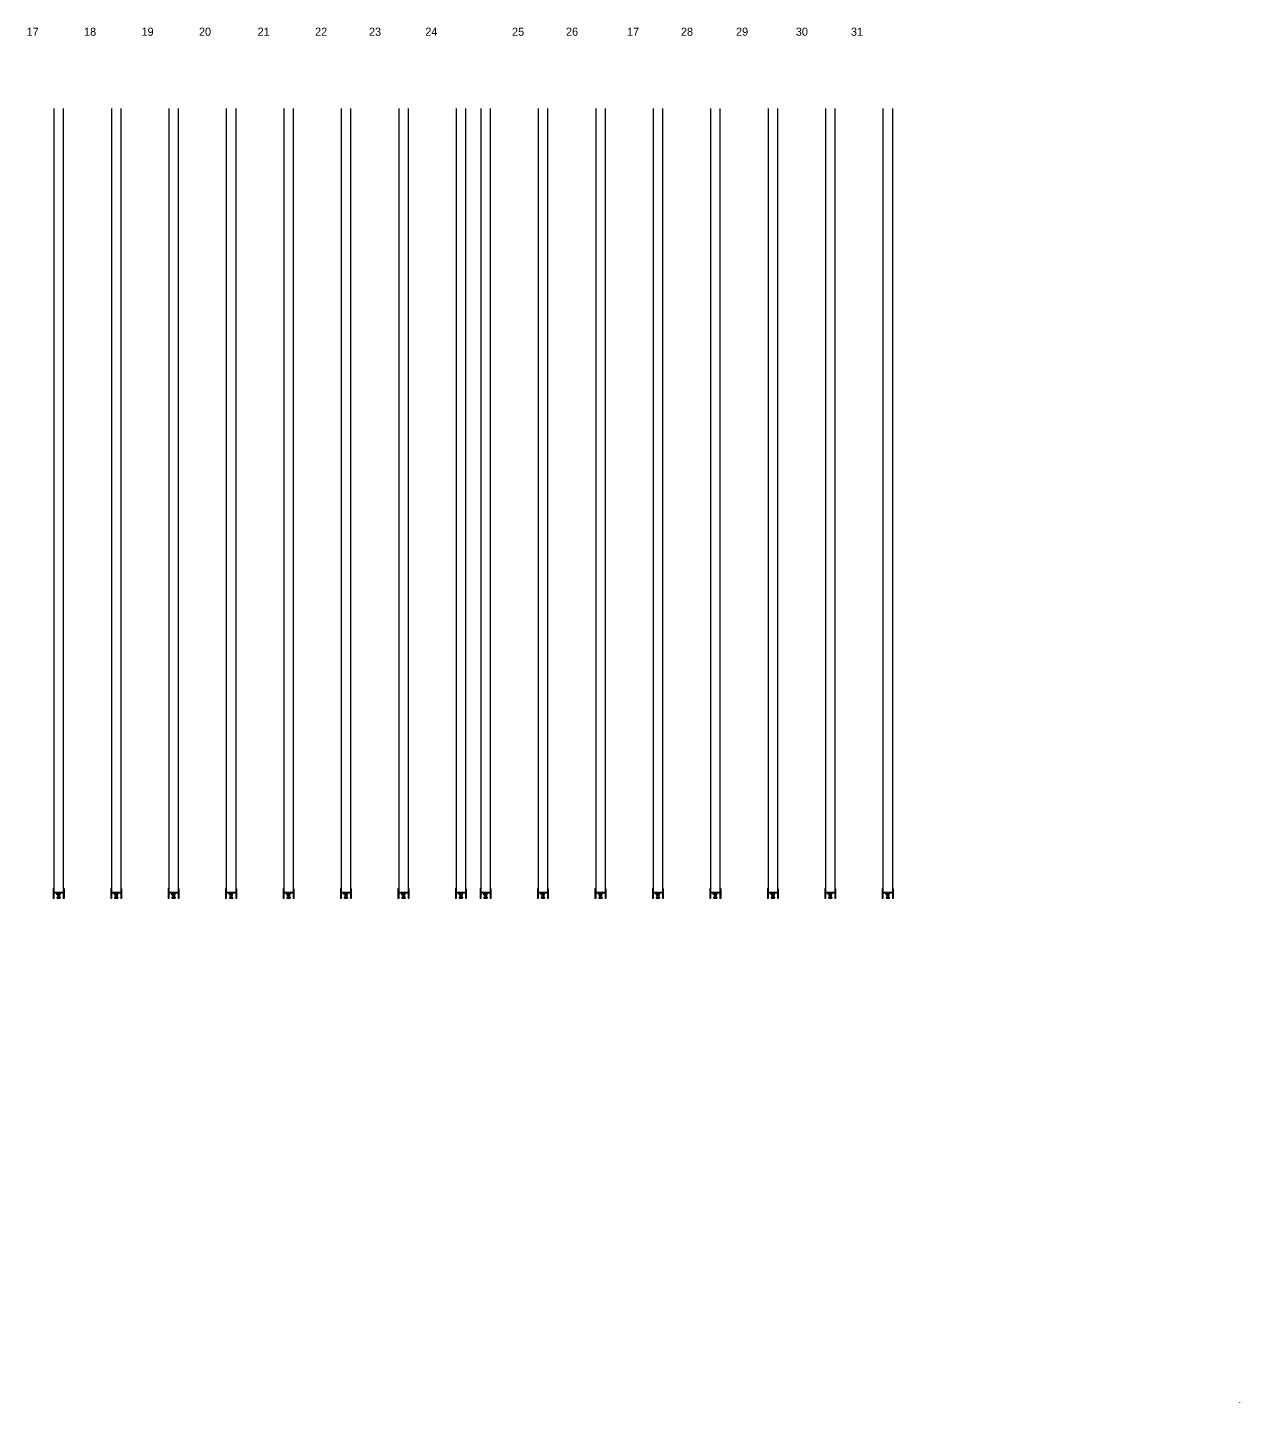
# Model space of a CAD drawing. Extents: x -2032 to 18966, y -1849 to 10338.
# Drawn here: x 8630 to 18966, y -1849 to 9875 of the extents above; entities that cross this region are included whole.
import ezdxf

# ---------------------------------------------------------------- set-up
doc = ezdxf.new("R2010")
doc.units = 0
doc.linetypes.add('ACAD_ISO02W100', pattern=[15, 12, -3])
doc.linetypes.add('LTYPE_6', pattern=[10500, 7000, -1750, 0, -1750])
doc.layers.get('0').update_dxf_attribs({"linetype": 'CONTINUOUS'})
doc.layers.add('KYPSELI_PACK_ROBOT', color=7, linetype='ACAD_ISO02W100')

msp = doc.modelspace()

# ---------------------------------------------------------------- linework, layer by layer
msp.add_line((18966, -1847), (18966, -1849))
at = {"layer": 'KYPSELI_PACK_ROBOT', "color": 7, "linetype": 'CONTINUOUS'}
for p, q in [((8855, 9185), (8855, 2450)), ((8935, 9185), (8935, 2450)), ((9345, 9185), (9345, 2450)), ((9425, 9185), (9425, 2450)), ((9835, 9185), (9835, 2450)), ((9915, 9185), (9915, 2450)), ((10325, 9185), (10325, 2450)), ((10405, 9185), (10405, 2450)), ((10815, 9185), (10815, 2450)), ((10895, 9185), (10895, 2450)), ((11305, 9185), (11305, 2450)), ((11385, 9185), (11385, 2450)), ((11795, 9185), (11795, 2450)), ((11875, 9185), (11875, 2450)), ((12285, 9185), (12285, 2450)), ((12365, 9185), (12365, 2450)), ((12495, 9185), (12495, 2450)), ((12575, 9185), (12575, 2450)), ((12985, 9185), (12985, 2450)), ((13065, 9185), (13065, 2450)), ((13475, 9185), (13475, 2450)), ((13555, 9185), (13555, 2450)), ((13965, 9185), (13965, 2450)), ((14045, 9185), (14045, 2450)), ((14455, 9185), (14455, 2450)), ((14535, 9185), (14535, 2450)), ((14945, 9185), (14945, 2450)), ((15025, 9185), (15025, 2450)), ((15435, 9185), (15435, 2450)), ((15515, 9185), (15515, 2450)), ((15925, 9185), (15925, 2450)), ((16005, 9185), (16005, 2450)), ((8849, 2530), (8855, 2535)), ((8849, 2530), (8849, 2450)), ((8855, 2530), (8849, 2530)), ((8935, 2501), (8855, 2501)), ((8935, 2493), (8855, 2493)), ((8935, 2535), (8941, 2530)), ((8941, 2530), (8935, 2530)), ((8941, 2530), (8941, 2450)), ((9339, 2530), (9345, 2535)), ((9339, 2530), (9339, 2450)), ((9345, 2530), (9339, 2530)), ((9425, 2501), (9345, 2501)), ((9425, 2493), (9345, 2493)), ((9425, 2535), (9431, 2530)), ((9431, 2530), (9425, 2530)), ((9431, 2530), (9431, 2450)), ((9829, 2530), (9835, 2535)), ((9829, 2530), (9829, 2450)), ((9835, 2530), (9829, 2530)), ((9915, 2501), (9835, 2501)), ((9915, 2493), (9835, 2493)), ((9915, 2535), (9921, 2530)), ((9921, 2530), (9915, 2530)), ((9921, 2530), (9921, 2450)), ((10319, 2530), (10325, 2535)), ((10319, 2530), (10319, 2450)), ((10325, 2530), (10319, 2530)), ((10405, 2501), (10325, 2501)), ((10405, 2493), (10325, 2493)), ((10405, 2535), (10411, 2530)), ((10411, 2530), (10405, 2530)), ((10411, 2530), (10411, 2450)), ((10809, 2530), (10815, 2535)), ((10809, 2530), (10809, 2450)), ((10815, 2530), (10809, 2530)), ((10895, 2501), (10815, 2501)), ((10895, 2493), (10815, 2493)), ((10895, 2535), (10901, 2530)), ((10901, 2530), (10895, 2530)), ((10901, 2530), (10901, 2450)), ((11299, 2530), (11305, 2535)), ((11299, 2530), (11299, 2450)), ((11305, 2530), (11299, 2530)), ((11385, 2501), (11305, 2501)), ((11385, 2493), (11305, 2493)), ((11385, 2535), (11391, 2530)), ((11391, 2530), (11385, 2530)), ((11391, 2530), (11391, 2450)), ((11789, 2530), (11795, 2535)), ((11789, 2530), (11789, 2450)), ((11795, 2530), (11789, 2530)), ((11875, 2501), (11795, 2501)), ((11875, 2493), (11795, 2493)), ((11875, 2535), (11881, 2530)), ((11881, 2530), (11875, 2530)), ((11881, 2530), (11881, 2450)), ((12279, 2530), (12285, 2535)), ((12279, 2530), (12279, 2450)), ((12285, 2530), (12279, 2530)), ((12365, 2501), (12285, 2501)), ((12365, 2493), (12285, 2493)), ((12365, 2535), (12371, 2530)), ((12371, 2530), (12365, 2530)), ((12371, 2530), (12371, 2450)), ((12489, 2530), (12495, 2535)), ((12489, 2530), (12489, 2450)), ((12495, 2530), (12489, 2530)), ((12575, 2501), (12495, 2501)), ((12575, 2493), (12495, 2493)), ((12575, 2535), (12581, 2530)), ((12581, 2530), (12575, 2530)), ((12581, 2530), (12581, 2450)), ((12979, 2530), (12985, 2535)), ((12979, 2530), (12979, 2450)), ((12985, 2530), (12979, 2530)), ((13065, 2501), (12985, 2501)), ((13065, 2493), (12985, 2493)), ((13065, 2535), (13071, 2530)), ((13071, 2530), (13065, 2530)), ((13071, 2530), (13071, 2450)), ((13469, 2530), (13475, 2535)), ((13469, 2530), (13469, 2450)), ((13475, 2530), (13469, 2530)), ((13555, 2501), (13475, 2501)), ((13555, 2493), (13475, 2493)), ((13555, 2535), (13561, 2530)), ((13561, 2530), (13555, 2530)), ((13561, 2530), (13561, 2450)), ((13959, 2530), (13965, 2535)), ((13959, 2530), (13959, 2450)), ((13965, 2530), (13959, 2530)), ((14045, 2501), (13965, 2501)), ((14045, 2493), (13965, 2493)), ((14045, 2535), (14051, 2530)), ((14051, 2530), (14045, 2530)), ((14051, 2530), (14051, 2450)), ((14449, 2530), (14455, 2535)), ((14449, 2530), (14449, 2450)), ((14455, 2530), (14449, 2530)), ((14535, 2501), (14455, 2501)), ((14535, 2493), (14455, 2493)), ((14535, 2535), (14541, 2530)), ((14541, 2530), (14535, 2530)), ((14541, 2530), (14541, 2450)), ((14939, 2530), (14945, 2535)), ((14939, 2530), (14939, 2450)), ((14945, 2530), (14939, 2530)), ((15025, 2501), (14945, 2501)), ((15025, 2493), (14945, 2493)), ((15025, 2535), (15031, 2530)), ((15031, 2530), (15025, 2530)), ((15031, 2530), (15031, 2450)), ((15429, 2530), (15435, 2535)), ((15429, 2530), (15429, 2450)), ((15435, 2530), (15429, 2530)), ((15515, 2501), (15435, 2501)), ((15515, 2493), (15435, 2493)), ((15515, 2535), (15521, 2530)), ((15521, 2530), (15515, 2530)), ((15521, 2530), (15521, 2450)), ((15919, 2530), (15925, 2535)), ((15919, 2530), (15919, 2450)), ((15925, 2530), (15919, 2530)), ((16005, 2501), (15925, 2501)), ((16005, 2493), (15925, 2493)), ((16005, 2535), (16011, 2530)), ((16011, 2530), (16005, 2530)), ((16011, 2530), (16011, 2450)), ((8855, 2450), (8849, 2450)), ((8941, 2450), (8935, 2450)), ((9345, 2450), (9339, 2450)), ((9431, 2450), (9425, 2450)), ((9835, 2450), (9829, 2450)), ((9921, 2450), (9915, 2450)), ((10325, 2450), (10319, 2450)), ((10411, 2450), (10405, 2450)), ((10815, 2450), (10809, 2450)), ((10901, 2450), (10895, 2450)), ((11305, 2450), (11299, 2450)), ((11391, 2450), (11385, 2450)), ((11795, 2450), (11789, 2450)), ((11881, 2450), (11875, 2450)), ((12285, 2450), (12279, 2450)), ((12371, 2450), (12365, 2450)), ((12495, 2450), (12489, 2450)), ((12581, 2450), (12575, 2450)), ((12985, 2450), (12979, 2450)), ((13071, 2450), (13065, 2450)), ((13475, 2450), (13469, 2450)), ((13561, 2450), (13555, 2450)), ((13965, 2450), (13959, 2450)), ((14051, 2450), (14045, 2450)), ((14455, 2450), (14449, 2450)), ((14541, 2450), (14535, 2450)), ((14945, 2450), (14939, 2450)), ((15031, 2450), (15025, 2450)), ((15435, 2450), (15429, 2450)), ((15521, 2450), (15515, 2450)), ((15925, 2450), (15919, 2450)), ((16011, 2450), (16005, 2450))]:
    msp.add_line(p, q, dxfattribs=at)
at = {"layer": 'KYPSELI_PACK_ROBOT', "color": 9, "linetype": 'CONTINUOUS'}
for p, q in [((8881, 2481), (8881, 2491)), ((8906, 2480), (8885, 2480)), ((8887, 2480), (8887, 2460)), ((8888, 2481), (8888, 2491)), ((8902, 2481), (8902, 2491)), ((8903, 2480), (8903, 2460)), ((8909, 2481), (8909, 2491)), ((9371, 2481), (9371, 2491)), ((9396, 2480), (9375, 2480)), ((9377, 2480), (9377, 2460)), ((9378, 2481), (9378, 2491)), ((9392, 2481), (9392, 2491)), ((9393, 2480), (9393, 2460)), ((9399, 2481), (9399, 2491)), ((9861, 2481), (9861, 2491)), ((9886, 2480), (9865, 2480)), ((9867, 2480), (9867, 2460)), ((9868, 2481), (9868, 2491)), ((9882, 2481), (9882, 2491)), ((9883, 2480), (9883, 2460)), ((9889, 2481), (9889, 2491)), ((10351, 2481), (10351, 2491)), ((10376, 2480), (10355, 2480)), ((10357, 2480), (10357, 2460)), ((10358, 2481), (10358, 2491)), ((10372, 2481), (10372, 2491)), ((10373, 2480), (10373, 2460)), ((10379, 2481), (10379, 2491)), ((10841, 2481), (10841, 2491)), ((10866, 2480), (10845, 2480)), ((10847, 2480), (10847, 2460)), ((10848, 2481), (10848, 2491)), ((10862, 2481), (10862, 2491)), ((10863, 2480), (10863, 2460)), ((10869, 2481), (10869, 2491)), ((11331, 2481), (11331, 2491)), ((11356, 2480), (11335, 2480)), ((11337, 2480), (11337, 2460)), ((11338, 2481), (11338, 2491)), ((11352, 2481), (11352, 2491)), ((11353, 2480), (11353, 2460)), ((11359, 2481), (11359, 2491)), ((11821, 2481), (11821, 2491)), ((11846, 2480), (11825, 2480)), ((11827, 2480), (11827, 2460)), ((11828, 2481), (11828, 2491)), ((11842, 2481), (11842, 2491)), ((11843, 2480), (11843, 2460)), ((11849, 2481), (11849, 2491)), ((12311, 2481), (12311, 2491)), ((12336, 2480), (12315, 2480)), ((12317, 2480), (12317, 2460)), ((12318, 2481), (12318, 2491)), ((12332, 2481), (12332, 2491)), ((12333, 2480), (12333, 2460)), ((12339, 2481), (12339, 2491)), ((12521, 2481), (12521, 2491)), ((12546, 2480), (12525, 2480)), ((12527, 2480), (12527, 2460)), ((12528, 2481), (12528, 2491)), ((12542, 2481), (12542, 2491)), ((12543, 2480), (12543, 2460)), ((12549, 2481), (12549, 2491)), ((13011, 2481), (13011, 2491)), ((13036, 2480), (13015, 2480)), ((13017, 2480), (13017, 2460)), ((13018, 2481), (13018, 2491)), ((13032, 2481), (13032, 2491)), ((13033, 2480), (13033, 2460)), ((13039, 2481), (13039, 2491)), ((13501, 2481), (13501, 2491)), ((13526, 2480), (13505, 2480)), ((13507, 2480), (13507, 2460)), ((13508, 2481), (13508, 2491)), ((13522, 2481), (13522, 2491)), ((13523, 2480), (13523, 2460)), ((13529, 2481), (13529, 2491)), ((13991, 2481), (13991, 2491)), ((14016, 2480), (13995, 2480)), ((13997, 2480), (13997, 2460)), ((13998, 2481), (13998, 2491)), ((14012, 2481), (14012, 2491)), ((14013, 2480), (14013, 2460)), ((14019, 2481), (14019, 2491)), ((14481, 2481), (14481, 2491)), ((14506, 2480), (14485, 2480)), ((14487, 2480), (14487, 2460)), ((14488, 2481), (14488, 2491)), ((14502, 2481), (14502, 2491)), ((14503, 2480), (14503, 2460)), ((14509, 2481), (14509, 2491)), ((14971, 2481), (14971, 2491)), ((14996, 2480), (14975, 2480)), ((14977, 2480), (14977, 2460)), ((14978, 2481), (14978, 2491)), ((14992, 2481), (14992, 2491)), ((14993, 2480), (14993, 2460)), ((14999, 2481), (14999, 2491)), ((15461, 2481), (15461, 2491)), ((15486, 2480), (15465, 2480)), ((15467, 2480), (15467, 2460)), ((15468, 2481), (15468, 2491)), ((15482, 2481), (15482, 2491)), ((15483, 2480), (15483, 2460)), ((15489, 2481), (15489, 2491)), ((15951, 2481), (15951, 2491)), ((15976, 2480), (15955, 2480)), ((15957, 2480), (15957, 2460)), ((15958, 2481), (15958, 2491)), ((15972, 2481), (15972, 2491)), ((15973, 2480), (15973, 2460)), ((15979, 2481), (15979, 2491)), ((8881, 2460), (8895, 2460)), ((8881, 2460), (8881, 2451)), ((8888, 2460), (8888, 2451)), ((8909, 2460), (8895, 2460)), ((8902, 2460), (8902, 2451)), ((8909, 2460), (8909, 2451)), ((9371, 2460), (9385, 2460)), ((9371, 2460), (9371, 2451)), ((9378, 2460), (9378, 2451)), ((9399, 2460), (9385, 2460)), ((9392, 2460), (9392, 2451)), ((9399, 2460), (9399, 2451)), ((9861, 2460), (9875, 2460)), ((9861, 2460), (9861, 2451)), ((9868, 2460), (9868, 2451)), ((9889, 2460), (9875, 2460)), ((9882, 2460), (9882, 2451)), ((9889, 2460), (9889, 2451)), ((10351, 2460), (10365, 2460)), ((10351, 2460), (10351, 2451)), ((10358, 2460), (10358, 2451)), ((10379, 2460), (10365, 2460)), ((10372, 2460), (10372, 2451)), ((10379, 2460), (10379, 2451)), ((10841, 2460), (10855, 2460)), ((10841, 2460), (10841, 2451)), ((10848, 2460), (10848, 2451)), ((10869, 2460), (10855, 2460)), ((10862, 2460), (10862, 2451)), ((10869, 2460), (10869, 2451)), ((11331, 2460), (11345, 2460)), ((11331, 2460), (11331, 2451)), ((11338, 2460), (11338, 2451)), ((11359, 2460), (11345, 2460)), ((11352, 2460), (11352, 2451)), ((11359, 2460), (11359, 2451)), ((11821, 2460), (11835, 2460)), ((11821, 2460), (11821, 2451)), ((11828, 2460), (11828, 2451)), ((11849, 2460), (11835, 2460)), ((11842, 2460), (11842, 2451)), ((11849, 2460), (11849, 2451)), ((12311, 2460), (12325, 2460)), ((12311, 2460), (12311, 2451)), ((12318, 2460), (12318, 2451)), ((12339, 2460), (12325, 2460)), ((12332, 2460), (12332, 2451)), ((12339, 2460), (12339, 2451)), ((12521, 2460), (12535, 2460)), ((12521, 2460), (12521, 2451)), ((12528, 2460), (12528, 2451)), ((12549, 2460), (12535, 2460)), ((12542, 2460), (12542, 2451)), ((12549, 2460), (12549, 2451)), ((13011, 2460), (13025, 2460)), ((13011, 2460), (13011, 2451)), ((13018, 2460), (13018, 2451)), ((13039, 2460), (13025, 2460)), ((13032, 2460), (13032, 2451)), ((13039, 2460), (13039, 2451)), ((13501, 2460), (13515, 2460)), ((13501, 2460), (13501, 2451)), ((13508, 2460), (13508, 2451)), ((13529, 2460), (13515, 2460)), ((13522, 2460), (13522, 2451)), ((13529, 2460), (13529, 2451)), ((13991, 2460), (14005, 2460)), ((13991, 2460), (13991, 2451)), ((13998, 2460), (13998, 2451)), ((14019, 2460), (14005, 2460)), ((14012, 2460), (14012, 2451)), ((14019, 2460), (14019, 2451)), ((14481, 2460), (14495, 2460)), ((14481, 2460), (14481, 2451)), ((14488, 2460), (14488, 2451)), ((14509, 2460), (14495, 2460)), ((14502, 2460), (14502, 2451)), ((14509, 2460), (14509, 2451)), ((14971, 2460), (14985, 2460)), ((14971, 2460), (14971, 2451)), ((14978, 2460), (14978, 2451)), ((14999, 2460), (14985, 2460)), ((14992, 2460), (14992, 2451)), ((14999, 2460), (14999, 2451)), ((15461, 2460), (15475, 2460)), ((15461, 2460), (15461, 2451)), ((15468, 2460), (15468, 2451)), ((15489, 2460), (15475, 2460)), ((15482, 2460), (15482, 2451)), ((15489, 2460), (15489, 2451)), ((15951, 2460), (15965, 2460)), ((15951, 2460), (15951, 2451)), ((15958, 2460), (15958, 2451)), ((15979, 2460), (15965, 2460)), ((15972, 2460), (15972, 2451)), ((15979, 2460), (15979, 2451))]:
    msp.add_line(p, q, dxfattribs=at)
at = {"layer": 'KYPSELI_PACK_ROBOT', "color": 9, "linetype": 'LTYPE_6'}
for p, q in [((8895, 2460), (8895, 2493)), ((9385, 2460), (9385, 2493)), ((9875, 2460), (9875, 2493)), ((10365, 2460), (10365, 2493)), ((10855, 2460), (10855, 2493)), ((11345, 2460), (11345, 2493)), ((11835, 2460), (11835, 2493)), ((12325, 2460), (12325, 2493)), ((12535, 2460), (12535, 2493)), ((13025, 2460), (13025, 2493)), ((13515, 2460), (13515, 2493)), ((14005, 2460), (14005, 2493)), ((14495, 2460), (14495, 2493)), ((14985, 2460), (14985, 2493)), ((15475, 2460), (15475, 2493)), ((15965, 2460), (15965, 2493))]:
    msp.add_line(p, q, dxfattribs=at)
at = {"layer": 'KYPSELI_PACK_ROBOT', "color": 9, "linetype": 'CONTINUOUS'}
for centre, radius, start, end in [((8885, 2487), 5.64, 52.1173, 127.8827), ((8885, 2485), 5.64, 232.1173, 307.8827), ((8895, 2472), 20.8, 90, 109.4733), ((8895, 2500), 20.8, 250.5267, 270), ((8895, 2472), 20.8, 70.5267, 90), ((8895, 2500), 20.8, 270, 289.4733), ((8906, 2487), 5.64, 52.1173, 127.8827), ((8906, 2485), 5.64, 232.1173, 307.8827), ((9375, 2487), 5.64, 52.1173, 127.8827), ((9375, 2485), 5.64, 232.1173, 307.8827), ((9385, 2472), 20.8, 90, 109.4733), ((9385, 2500), 20.8, 250.5267, 270), ((9385, 2472), 20.8, 70.5267, 90), ((9385, 2500), 20.8, 270, 289.4733), ((9396, 2487), 5.64, 52.1173, 127.8827), ((9396, 2485), 5.64, 232.1173, 307.8827), ((9865, 2487), 5.64, 52.1173, 127.8827), ((9865, 2485), 5.64, 232.1173, 307.8827), ((9875, 2472), 20.8, 90, 109.4733), ((9875, 2500), 20.8, 250.5267, 270), ((9875, 2472), 20.8, 70.5267, 90), ((9875, 2500), 20.8, 270, 289.4733), ((9886, 2487), 5.64, 52.1173, 127.8827), ((9886, 2485), 5.64, 232.1173, 307.8827), ((10355, 2487), 5.64, 52.1173, 127.8827), ((10355, 2485), 5.64, 232.1173, 307.8827), ((10365, 2472), 20.8, 90, 109.4733), ((10365, 2500), 20.8, 250.5267, 270), ((10365, 2472), 20.8, 70.5267, 90), ((10365, 2500), 20.8, 270, 289.4733), ((10376, 2487), 5.64, 52.1173, 127.8827), ((10376, 2485), 5.64, 232.1173, 307.8827), ((10845, 2487), 5.64, 52.1173, 127.8827), ((10845, 2485), 5.64, 232.1173, 307.8827), ((10855, 2472), 20.8, 90, 109.4733), ((10855, 2500), 20.8, 250.5267, 270), ((10855, 2472), 20.8, 70.5267, 90), ((10855, 2500), 20.8, 270, 289.4733), ((10866, 2487), 5.64, 52.1173, 127.8827), ((10866, 2485), 5.64, 232.1173, 307.8827), ((11335, 2487), 5.64, 52.1173, 127.8827), ((11335, 2485), 5.64, 232.1173, 307.8827), ((11345, 2472), 20.8, 90, 109.4733), ((11345, 2500), 20.8, 250.5267, 270), ((11345, 2472), 20.8, 70.5267, 90), ((11345, 2500), 20.8, 270, 289.4733), ((11356, 2487), 5.64, 52.1173, 127.8827), ((11356, 2485), 5.64, 232.1173, 307.8827), ((11825, 2487), 5.64, 52.1173, 127.8827), ((11825, 2485), 5.64, 232.1173, 307.8827), ((11835, 2472), 20.8, 90, 109.4733), ((11835, 2500), 20.8, 250.5267, 270), ((11835, 2472), 20.8, 70.5267, 90), ((11835, 2500), 20.8, 270, 289.4733), ((11846, 2487), 5.64, 52.1173, 127.8827), ((11846, 2485), 5.64, 232.1173, 307.8827), ((12315, 2487), 5.64, 52.1173, 127.8827), ((12315, 2485), 5.64, 232.1173, 307.8827), ((12325, 2472), 20.8, 90, 109.4733), ((12325, 2500), 20.8, 250.5267, 270), ((12325, 2472), 20.8, 70.5267, 90), ((12325, 2500), 20.8, 270, 289.4733), ((12336, 2487), 5.64, 52.1173, 127.8827), ((12336, 2485), 5.64, 232.1173, 307.8827), ((12525, 2487), 5.64, 52.1173, 127.8827), ((12525, 2485), 5.64, 232.1173, 307.8827), ((12535, 2472), 20.8, 90, 109.4733), ((12535, 2500), 20.8, 250.5267, 270), ((12535, 2472), 20.8, 70.5267, 90), ((12535, 2500), 20.8, 270, 289.4733), ((12546, 2487), 5.64, 52.1173, 127.8827), ((12546, 2485), 5.64, 232.1173, 307.8827), ((13015, 2487), 5.64, 52.1173, 127.8827), ((13015, 2485), 5.64, 232.1173, 307.8827), ((13025, 2472), 20.8, 90, 109.4733), ((13025, 2500), 20.8, 250.5267, 270), ((13025, 2472), 20.8, 70.5267, 90), ((13025, 2500), 20.8, 270, 289.4733), ((13036, 2487), 5.64, 52.1173, 127.8827), ((13036, 2485), 5.64, 232.1173, 307.8827), ((13505, 2487), 5.64, 52.1173, 127.8827), ((13505, 2485), 5.64, 232.1173, 307.8827), ((13515, 2472), 20.8, 90, 109.4733), ((13515, 2500), 20.8, 250.5267, 270), ((13515, 2472), 20.8, 70.5267, 90), ((13515, 2500), 20.8, 270, 289.4733), ((13526, 2487), 5.64, 52.1173, 127.8827), ((13526, 2485), 5.64, 232.1173, 307.8827), ((13995, 2487), 5.64, 52.1173, 127.8827), ((13995, 2485), 5.64, 232.1173, 307.8827), ((14005, 2472), 20.8, 90, 109.4733), ((14005, 2500), 20.8, 250.5267, 270), ((14005, 2472), 20.8, 70.5267, 90), ((14005, 2500), 20.8, 270, 289.4733), ((14016, 2487), 5.64, 52.1173, 127.8827), ((14016, 2485), 5.64, 232.1173, 307.8827), ((14485, 2487), 5.64, 52.1173, 127.8827), ((14485, 2485), 5.64, 232.1173, 307.8827), ((14495, 2472), 20.8, 90, 109.4733), ((14495, 2500), 20.8, 250.5267, 270), ((14495, 2472), 20.8, 70.5267, 90), ((14495, 2500), 20.8, 270, 289.4733), ((14506, 2487), 5.64, 52.1173, 127.8827), ((14506, 2485), 5.64, 232.1173, 307.8827), ((14975, 2487), 5.64, 52.1173, 127.8827), ((14975, 2485), 5.64, 232.1173, 307.8827), ((14985, 2472), 20.8, 90, 109.4733), ((14985, 2500), 20.8, 250.5267, 270), ((14985, 2472), 20.8, 70.5267, 90), ((14985, 2500), 20.8, 270, 289.4733), ((14996, 2487), 5.64, 52.1173, 127.8827), ((14996, 2485), 5.64, 232.1173, 307.8827), ((15465, 2487), 5.64, 52.1173, 127.8827), ((15465, 2485), 5.64, 232.1173, 307.8827), ((15475, 2472), 20.8, 90, 109.4733), ((15475, 2500), 20.8, 250.5267, 270), ((15475, 2472), 20.8, 70.5267, 90), ((15475, 2500), 20.8, 270, 289.4733), ((15486, 2487), 5.64, 52.1173, 127.8827), ((15486, 2485), 5.64, 232.1173, 307.8827), ((15955, 2487), 5.64, 52.1173, 127.8827), ((15955, 2485), 5.64, 232.1173, 307.8827), ((15965, 2472), 20.8, 90, 109.4733), ((15965, 2500), 20.8, 250.5267, 270), ((15965, 2472), 20.8, 70.5267, 90), ((15965, 2500), 20.8, 270, 289.4733), ((15976, 2487), 5.64, 52.1173, 127.8827), ((15976, 2485), 5.64, 232.1173, 307.8827), ((8885, 2456), 5.64, 232.1173, 269.193), ((8885, 2456), 5.64, 270.807, 307.8827), ((8895, 2471), 20.8, 250.5267, 269.5795), ((8895, 2471), 20.8, 270.4205, 289.4733), ((8906, 2456), 5.64, 232.1173, 269.193), ((8906, 2456), 5.64, 270.807, 307.8827), ((9375, 2456), 5.64, 232.1173, 269.193), ((9375, 2456), 5.64, 270.807, 307.8827), ((9385, 2471), 20.8, 250.5267, 269.5795), ((9385, 2471), 20.8, 270.4205, 289.4733), ((9396, 2456), 5.64, 232.1173, 269.193), ((9396, 2456), 5.64, 270.807, 307.8827), ((9865, 2456), 5.64, 232.1173, 269.193), ((9865, 2456), 5.64, 270.807, 307.8827), ((9875, 2471), 20.8, 250.5267, 269.5795), ((9875, 2471), 20.8, 270.4205, 289.4733), ((9886, 2456), 5.64, 232.1173, 269.193), ((9886, 2456), 5.64, 270.807, 307.8827), ((10355, 2456), 5.64, 232.1173, 269.193), ((10355, 2456), 5.64, 270.807, 307.8827), ((10365, 2471), 20.8, 250.5267, 269.5795), ((10365, 2471), 20.8, 270.4205, 289.4733), ((10376, 2456), 5.64, 232.1173, 269.193), ((10376, 2456), 5.64, 270.807, 307.8827), ((10845, 2456), 5.64, 232.1173, 269.193), ((10845, 2456), 5.64, 270.807, 307.8827), ((10855, 2471), 20.8, 250.5267, 269.5795), ((10855, 2471), 20.8, 270.4205, 289.4733), ((10866, 2456), 5.64, 232.1173, 269.193), ((10866, 2456), 5.64, 270.807, 307.8827), ((11335, 2456), 5.64, 232.1173, 269.193), ((11335, 2456), 5.64, 270.807, 307.8827), ((11345, 2471), 20.8, 250.5267, 269.5795), ((11345, 2471), 20.8, 270.4205, 289.4733), ((11356, 2456), 5.64, 232.1173, 269.193), ((11356, 2456), 5.64, 270.807, 307.8827), ((11825, 2456), 5.64, 232.1173, 269.193), ((11825, 2456), 5.64, 270.807, 307.8827), ((11835, 2471), 20.8, 250.5267, 269.5795), ((11835, 2471), 20.8, 270.4205, 289.4733), ((11846, 2456), 5.64, 232.1173, 269.193), ((11846, 2456), 5.64, 270.807, 307.8827), ((12315, 2456), 5.64, 232.1173, 269.193), ((12315, 2456), 5.64, 270.807, 307.8827), ((12325, 2471), 20.8, 250.5267, 269.5795), ((12325, 2471), 20.8, 270.4205, 289.4733), ((12336, 2456), 5.64, 232.1173, 269.193), ((12336, 2456), 5.64, 270.807, 307.8827), ((12525, 2456), 5.64, 232.1173, 269.193), ((12525, 2456), 5.64, 270.807, 307.8827), ((12535, 2471), 20.8, 250.5267, 269.5795), ((12535, 2471), 20.8, 270.4205, 289.4733), ((12546, 2456), 5.64, 232.1173, 269.193), ((12546, 2456), 5.64, 270.807, 307.8827), ((13015, 2456), 5.64, 232.1173, 269.193), ((13015, 2456), 5.64, 270.807, 307.8827), ((13025, 2471), 20.8, 250.5267, 269.5795), ((13025, 2471), 20.8, 270.4205, 289.4733), ((13036, 2456), 5.64, 232.1173, 269.193), ((13036, 2456), 5.64, 270.807, 307.8827), ((13505, 2456), 5.64, 232.1173, 269.193), ((13505, 2456), 5.64, 270.807, 307.8827), ((13515, 2471), 20.8, 250.5267, 269.5795), ((13515, 2471), 20.8, 270.4205, 289.4733), ((13526, 2456), 5.64, 232.1173, 269.193), ((13526, 2456), 5.64, 270.807, 307.8827), ((13995, 2456), 5.64, 232.1173, 269.193), ((13995, 2456), 5.64, 270.807, 307.8827), ((14005, 2471), 20.8, 250.5267, 269.5795), ((14005, 2471), 20.8, 270.4205, 289.4733), ((14016, 2456), 5.64, 232.1173, 269.193), ((14016, 2456), 5.64, 270.807, 307.8827), ((14485, 2456), 5.64, 232.1173, 269.193), ((14485, 2456), 5.64, 270.807, 307.8827), ((14495, 2471), 20.8, 250.5267, 269.5795), ((14495, 2471), 20.8, 270.4205, 289.4733), ((14506, 2456), 5.64, 232.1173, 269.193), ((14506, 2456), 5.64, 270.807, 307.8827), ((14975, 2456), 5.64, 232.1173, 269.193), ((14975, 2456), 5.64, 270.807, 307.8827), ((14985, 2471), 20.8, 250.5267, 269.5795), ((14985, 2471), 20.8, 270.4205, 289.4733), ((14996, 2456), 5.64, 232.1173, 269.193), ((14996, 2456), 5.64, 270.807, 307.8827), ((15465, 2456), 5.64, 232.1173, 269.193), ((15465, 2456), 5.64, 270.807, 307.8827), ((15475, 2471), 20.8, 250.5267, 269.5795), ((15475, 2471), 20.8, 270.4205, 289.4733), ((15486, 2456), 5.64, 232.1173, 269.193), ((15486, 2456), 5.64, 270.807, 307.8827), ((15955, 2456), 5.64, 232.1173, 269.193), ((15955, 2456), 5.64, 270.807, 307.8827), ((15965, 2471), 20.8, 250.5267, 269.5795), ((15965, 2471), 20.8, 270.4205, 289.4733), ((15976, 2456), 5.64, 232.1173, 269.193), ((15976, 2456), 5.64, 270.807, 307.8827)]:
    msp.add_arc(centre, radius, start, end, dxfattribs=at)

# ---------------------------------------------------------------- texts
for s, p in [('17', (8622, 9805)), ('18', (9112, 9805)), ('19', (9602, 9805)), ('20', (10092, 9805)), ('21', (10592, 9805)), ('22', (11082, 9805)), ('23', (11542, 9805)), ('24', (12022, 9805)), ('25', (12762, 9805)), ('26', (13222, 9805)), ('17', (13742, 9805)), ('28', (14202, 9805)), ('29', (14672, 9805)), ('30', (15182, 9805)), ('31', (15652, 9805))]:
    msp.add_text(s, height=69.3).set_placement(p)

doc.saveas('drawing.dxf')
